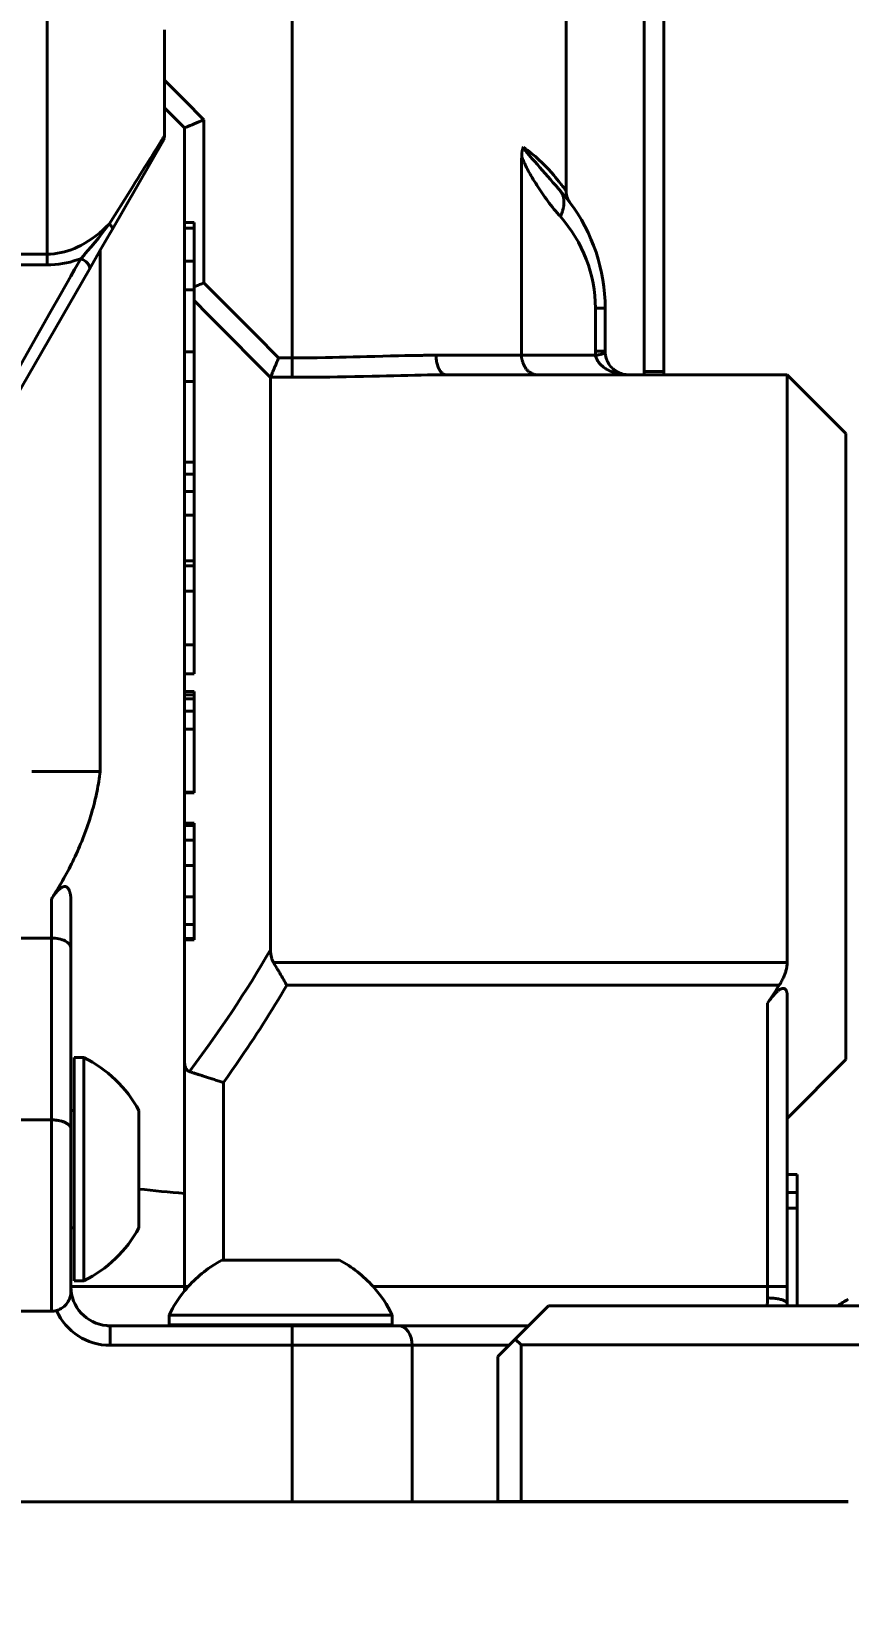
# Model space of a CAD drawing. Header units: millimetres. Extents: x 15 to 415, y 5 to 292.
# Drawn here: x 324.62 to 345.48, y 223.48 to 264.05 of the extents above; entities that cross this region are included whole.
import ezdxf

# ---------------------------------------------------------------- set-up
doc = ezdxf.new("R2010")
doc.units = ezdxf.units.MM
doc.layers.add('Annotations', color=7, linetype='Continuous')
doc.layers.add('Geometries', color=7, linetype='Continuous')
doc.styles.add('Shapr3', font='txt', dxfattribs={"height": 3.3495})
doc.dimstyles.new('ISO-25', dxfattribs={"dimtxt": 2.5, "dimasz": 2.5, "dimexe": 1.25, "dimexo": 0.625, "dimtad": 1, "dimtxsty": 'Standard', "dimcen": 2.5, "dimadec": 0, "dimazin": 0, "dimtfac": 1, "dimtmove": 0, "dimatfit": 3, "dimfxl": 1, "dimarcsym": 0})

# ---------------------------------------------------------------- blocks, each defined once
blk = doc.blocks.new('*D5')
at = {"layer": 'Annotations', "color": 0, "linetype": 'Continuous', "lineweight": 15}
for p, q in [((249.341, 225.822), (249.341, 167.301)), ((375.659, 189.557), (375.659, 167.301)), ((251.841, 168.551), (373.159, 168.551))]:
    blk.add_line(p, q, dxfattribs=at)
at = {"layer": 'Annotations', "color": 0}
for points in [[(251.841, 168.968), (251.841, 168.135), (249.341, 168.551)], [(373.159, 168.135), (373.159, 168.968), (375.659, 168.551)]]:
    blk.add_solid(points, dxfattribs=at)
at = {"layer": 'Defpoints', "color": 0}
for p in [(249.341, 226.447), (375.659, 190.182), (375.659, 168.551)]:
    blk.add_point(p, dxfattribs=at)
at = {"layer": 'Annotations', "color": 0, "lineweight": 15, "insert": (313.043, 171.245), "char_height": 3.3495, "attachment_point": 5, "style": 'Shapr3'}
blk.add_mtext('\\A1;126,32', dxfattribs=at)

msp = doc.modelspace()

# ---------------------------------------------------------------- linework, layer by layer
at = {"layer": 'Geometries', "linetype": 'Continuous', "lineweight": 40}
for p, q in [((325.014, 279.019), (325.014, 258.363)), ((340.273, 267.997), (340.273, 255.369)), ((340.773, 255.369), (340.773, 267.997)), ((331.276, 265.281), (331.276, 255.713)), ((338.276, 259.979), (338.276, 265.281)), ((328.014, 264.099), (328.014, 262.809)), ((328.524, 262.298), (328.014, 262.809)), ((328.014, 262.809), (328.014, 262.102)), ((328.014, 262.102), (328.524, 261.591)), ((328.014, 262.102), (328.014, 261.384)), ((329.024, 261.796), (328.524, 262.298)), ((329.024, 257.631), (329.024, 261.796)), ((326.684, 259.005), (327.98, 261.259)), ((328.524, 261.59), (328.524, 261.591)), ((328.524, 261.589), (328.524, 259.17)), ((337.142, 260.807), (337.142, 260.856)), ((337.186, 261.099), (337.24, 261.059)), ((337.133, 260.813), (337.133, 257.848)), ((337.142, 260.807), (337.133, 260.813)), ((338.121, 259.988), (338.071, 260.044)), ((327.135, 259.984), (326.599, 259.13)), ((338.121, 259.988), (338.126, 259.983)), ((338.126, 259.983), (338.121, 259.988)), ((338.126, 259.983), (338.128, 259.98)), ((338.257, 259.83), (338.362, 259.696)), ((338.276, 259.979), (338.276, 259.979)), ((338.359, 259.7), (338.365, 259.691)), ((338.364, 259.693), (338.362, 259.696)), ((338.128, 259.323), (338.128, 259.324)), ((326.606, 258.87), (326.374, 258.467)), ((326.606, 258.87), (326.684, 259.005)), ((328.773, 259.171), (328.524, 259.171)), ((328.524, 259.17), (328.774, 259.17)), ((328.524, 259.17), (328.524, 259.025)), ((328.524, 259.025), (328.774, 259.025)), ((328.524, 259.025), (328.524, 258.187)), ((328.774, 259.171), (328.773, 259.171)), ((328.774, 259.17), (328.774, 259.171)), ((328.774, 259.025), (328.774, 259.17)), ((328.774, 258.187), (328.774, 259.025)), ((326.096, 257.983), (326.374, 258.467)), ((326.374, 258.467), (326.374, 245.146)), ((325.014, 258.363), (312.731, 258.363)), ((312.731, 258.087), (325.014, 258.087)), ((325.014, 258.219), (325.014, 258.363)), ((325.014, 258.087), (325.014, 258.219)), ((325.879, 258.248), (325.719, 257.968)), ((325.88, 258.248), (325.962, 258.341)), ((328.524, 258.187), (328.774, 258.187)), ((328.524, 258.187), (328.524, 257.448)), ((328.774, 257.528), (328.774, 258.187)), ((322.924, 252.467), (326.096, 257.983)), ((337.133, 255.781), (337.133, 257.848)), ((328.524, 257.448), (328.58, 257.448)), ((328.524, 257.448), (328.524, 255.871)), ((328.774, 257.448), (328.58, 257.448)), ((328.774, 257.448), (328.774, 257.528)), ((328.774, 257.175), (328.774, 257.448)), ((328.774, 255.871), (328.774, 257.175)), ((339.023, 256.981), (339.023, 255.881)), ((339.023, 256.981), (339.208, 256.981)), ((339.208, 256.981), (339.273, 256.981)), ((339.273, 255.881), (339.273, 256.981)), ((328.524, 255.871), (328.524, 255.106)), ((328.524, 255.871), (328.774, 255.871)), ((328.774, 255.106), (328.774, 255.871)), ((330.931, 255.713), (330.871, 255.773)), ((331.276, 255.713), (330.931, 255.713)), ((331.276, 255.713), (331.276, 255.381)), ((337.133, 255.781), (334.952, 255.781)), ((339.026, 255.781), (337.133, 255.781)), ((337.142, 255.693), (337.142, 255.694)), ((337.142, 255.692), (337.142, 255.693)), ((337.142, 255.691), (337.142, 255.692)), ((337.142, 255.691), (337.142, 255.691)), ((339.023, 255.881), (339.208, 255.881)), ((339.208, 255.881), (339.273, 255.881)), ((330.724, 255.216), (330.724, 255.214)), ((330.724, 255.216), (331.276, 255.216)), ((330.724, 255.214), (330.724, 240.588)), ((331.276, 255.381), (331.276, 255.216)), ((335.214, 255.281), (335.212, 255.281)), ((335.216, 255.281), (336.377, 255.281)), ((337.541, 255.281), (336.377, 255.281)), ((339.873, 255.281), (337.541, 255.281)), ((339.45, 255.456), (339.449, 255.457)), ((339.798, 255.286), (339.792, 255.287)), ((339.842, 255.281), (339.843, 255.281)), ((339.843, 255.281), (339.873, 255.281)), ((340.274, 255.281), (339.873, 255.281)), ((340.273, 255.369), (340.773, 255.369)), ((340.775, 255.281), (340.274, 255.281)), ((341.924, 255.281), (340.775, 255.281)), ((343.924, 255.281), (341.924, 255.281)), ((343.924, 255.281), (345.424, 253.781)), ((343.924, 255.281), (343.924, 240.263)), ((328.524, 255.106), (328.774, 255.106)), ((328.524, 255.106), (328.524, 253.044)), ((328.774, 253.044), (328.774, 255.106)), ((345.424, 237.781), (345.424, 253.781)), ((328.524, 253.044), (328.774, 253.044)), ((328.524, 253.044), (328.524, 252.742)), ((328.524, 252.742), (328.774, 252.742)), ((328.524, 252.742), (328.524, 252.296)), ((328.774, 252.742), (328.774, 253.044)), ((328.774, 252.296), (328.774, 252.742)), ((328.524, 252.296), (328.774, 252.296)), ((328.524, 252.296), (328.524, 251.693)), ((328.774, 251.693), (328.774, 252.296)), ((328.524, 251.693), (328.524, 250.523)), ((328.524, 251.693), (328.774, 251.693)), ((328.774, 250.523), (328.774, 251.693)), ((328.774, 250.523), (328.524, 250.523)), ((328.524, 250.523), (328.524, 250.395)), ((328.524, 250.395), (328.524, 249.749)), ((328.524, 250.395), (328.774, 250.395)), ((328.774, 250.395), (328.774, 250.523)), ((328.774, 249.749), (328.774, 250.395)), ((328.524, 249.749), (328.774, 249.749)), ((328.524, 249.749), (328.524, 248.377)), ((328.774, 248.377), (328.774, 249.749)), ((328.524, 248.377), (328.774, 248.377)), ((328.524, 248.377), (328.524, 247.639)), ((328.774, 247.639), (328.774, 248.377)), ((328.524, 247.639), (328.774, 247.639)), ((328.524, 247.639), (328.524, 247.184)), ((328.524, 247.184), (328.774, 247.184)), ((328.524, 247.184), (328.524, 247.104)), ((328.524, 247.104), (328.774, 247.104)), ((328.524, 247.104), (328.524, 246.997)), ((328.774, 247.105), (328.774, 247.184)), ((328.774, 246.997), (328.774, 247.104)), ((328.524, 246.997), (328.524, 246.689)), ((328.524, 246.997), (328.774, 246.997)), ((328.524, 246.689), (328.774, 246.689)), ((328.524, 246.689), (328.524, 246.229)), ((328.774, 246.914), (328.774, 246.997)), ((328.774, 246.689), (328.774, 246.914)), ((328.774, 246.914), (328.774, 246.914)), ((328.774, 246.914), (328.774, 246.914)), ((328.774, 246.229), (328.774, 246.689)), ((328.524, 246.229), (328.774, 246.229)), ((328.524, 246.229), (328.524, 244.612)), ((328.774, 244.612), (328.774, 246.229)), ((324.624, 245.146), (325.124, 245.146)), ((325.124, 245.146), (326.163, 245.146)), ((326.374, 245.146), (326.163, 245.146)), ((328.524, 244.612), (328.774, 244.612)), ((328.524, 244.612), (328.524, 244.6)), ((328.774, 244.6), (328.774, 244.612)), ((328.524, 244.6), (328.774, 244.6)), ((328.524, 244.6), (328.524, 243.826)), ((328.524, 243.826), (328.524, 243.764)), ((328.774, 243.826), (328.524, 243.826)), ((328.774, 243.764), (328.774, 243.826)), ((328.524, 243.764), (328.774, 243.764)), ((328.524, 243.764), (328.524, 243.385)), ((328.774, 243.385), (328.774, 243.764)), ((328.524, 243.385), (328.774, 243.385)), ((328.524, 243.385), (328.524, 242.745)), ((328.774, 242.745), (328.774, 243.385)), ((328.524, 242.745), (328.774, 242.745)), ((328.524, 242.745), (328.524, 241.939)), ((328.774, 241.939), (328.774, 242.745)), ((325.124, 241.885), (325.124, 240.888)), ((325.624, 240.631), (325.624, 241.829)), ((328.524, 241.939), (328.774, 241.939)), ((328.524, 241.939), (328.524, 241.233)), ((328.774, 241.233), (328.774, 241.939)), ((328.524, 241.233), (328.774, 241.233)), ((328.524, 241.233), (328.524, 240.879)), ((328.774, 240.879), (328.774, 241.233)), ((321.924, 240.888), (325.124, 240.888)), ((325.124, 240.888), (325.124, 236.242)), ((325.624, 240.631), (325.624, 236.482)), ((328.524, 240.879), (328.774, 240.879)), ((328.524, 240.879), (328.524, 240.844)), ((328.524, 240.844), (328.774, 240.844)), ((328.524, 240.844), (328.524, 237.791)), ((328.774, 240.844), (328.774, 240.879)), ((343.924, 240.263), (330.801, 240.263)), ((331.138, 239.682), (343.72, 239.682)), ((343.924, 236.281), (343.924, 239.41)), ((343.424, 239.22), (343.424, 231.981)), ((325.956, 237.832), (325.709, 237.832)), ((325.709, 237.832), (325.709, 236.482)), ((325.956, 237.832), (325.956, 232.132)), ((328.524, 237.791), (328.524, 234.364)), ((343.924, 236.281), (345.424, 237.781)), ((329.524, 232.657), (329.524, 237.196)), ((325.124, 236.242), (321.924, 236.242)), ((325.124, 236.242), (325.124, 231.352)), ((325.709, 236.482), (325.624, 236.482)), ((325.624, 236.482), (325.624, 236.013)), ((325.709, 236.482), (325.709, 233.482)), ((327.359, 236.482), (327.359, 234.474)), ((343.924, 234.846), (343.924, 236.281)), ((325.624, 233.482), (325.624, 236.013)), ((327.359, 234.474), (327.359, 233.482)), ((343.924, 234.389), (343.924, 234.846)), ((343.924, 234.846), (344.176, 234.846)), ((344.176, 234.389), (344.176, 234.846)), ((328.524, 234.364), (328.524, 231.981)), ((343.924, 233.989), (343.924, 234.389)), ((343.924, 234.389), (344.176, 234.389)), ((344.176, 233.989), (344.176, 234.389)), ((343.924, 232.819), (343.924, 233.989)), ((343.924, 233.989), (344.176, 233.989)), ((344.176, 231.491), (344.176, 233.989)), ((325.624, 233.482), (325.709, 233.482)), ((325.624, 231.981), (325.624, 233.482)), ((325.709, 233.482), (325.709, 232.132)), ((329.484, 232.657), (329.524, 232.657)), ((329.524, 232.657), (332.484, 232.657)), ((343.924, 231.981), (343.924, 232.819)), ((343.924, 232.819), (343.924, 232.819)), ((325.709, 232.132), (325.956, 232.132)), ((328.524, 231.981), (325.624, 231.981)), ((325.624, 231.852), (325.624, 231.981)), ((328.623, 231.981), (328.524, 231.981)), ((343.424, 231.981), (333.344, 231.981)), ((343.924, 231.981), (343.424, 231.981)), ((343.424, 231.981), (343.424, 231.691)), ((343.924, 231.546), (343.924, 231.981)), ((323.924, 231.352), (325.124, 231.352)), ((325.124, 231.352), (325.139, 231.352)), ((328.134, 231.255), (333.834, 231.255)), ((328.134, 231.255), (328.134, 231.007)), ((333.834, 231.007), (333.834, 231.255)), ((337.828, 231.491), (337.318, 230.981)), ((337.828, 231.491), (343.407, 231.491)), ((343.407, 231.491), (343.923, 231.491)), ((343.923, 231.491), (343.924, 231.491)), ((343.924, 231.491), (343.924, 231.546)), ((343.924, 231.491), (344.176, 231.491)), ((344.176, 231.491), (345.209, 231.491)), ((345.209, 231.491), (346.984, 231.491)), ((329.484, 230.981), (326.624, 230.981)), ((326.624, 230.481), (326.624, 230.981)), ((328.134, 231.007), (329.297, 231.007)), ((329.297, 231.007), (329.484, 231.007)), ((329.484, 231.007), (329.484, 230.982)), ((329.484, 231.007), (332.484, 231.007)), ((329.484, 230.982), (329.484, 230.981)), ((331.276, 230.981), (329.484, 230.981)), ((331.276, 230.481), (331.276, 230.981)), ((332.484, 230.981), (331.276, 230.981)), ((332.484, 230.981), (332.484, 231.007)), ((332.484, 231.007), (333.834, 231.007)), ((334.001, 230.981), (332.484, 230.981)), ((337.318, 230.981), (334.001, 230.981)), ((337.318, 230.981), (336.978, 230.641)), ((326.624, 230.481), (326.996, 230.481)), ((326.996, 230.481), (331.276, 230.481)), ((331.276, 230.481), (334.341, 230.481)), ((331.276, 226.481), (331.276, 230.481)), ((334.341, 230.481), (334.341, 226.481)), ((334.341, 230.481), (334.658, 230.481)), ((334.658, 230.481), (336.818, 230.481)), ((336.818, 230.481), (336.528, 230.191)), ((336.978, 230.641), (336.818, 230.481)), ((337.128, 230.491), (336.978, 230.641)), ((337.128, 230.491), (337.128, 226.491)), ((351.336, 230.491), (337.128, 230.491)), ((336.528, 226.491), (336.528, 230.191)), ((329.484, 226.481), (316.437, 226.481)), ((329.484, 226.481), (323.924, 226.481)), ((332.484, 226.481), (329.484, 226.481)), ((331.276, 226.481), (329.484, 226.481)), ((329.484, 226.481), (329.484, 226.481)), ((332.484, 226.481), (331.276, 226.481)), ((345.484, 226.481), (332.484, 226.481)), ((332.484, 226.481), (332.484, 226.481)), ((334.341, 226.481), (332.484, 226.481)), ((343.605, 226.481), (334.341, 226.481)), ((337.128, 226.491), (336.528, 226.491)), ((337.128, 226.491), (343.605, 226.491)), ((343.605, 226.491), (343.605, 226.481)), ((343.605, 226.491), (343.924, 226.491)), ((343.605, 226.481), (343.924, 226.481)), ((343.924, 226.481), (343.924, 226.491)), ((343.924, 226.491), (345.484, 226.491))]:
    msp.add_line(p, q, dxfattribs=at)
at = {"layer": 'Geometries', "linetype": 'Continuous', "lineweight": 40, "flags": 128}
for points in [[(328.67, 261.65), (328.656, 261.645), (328.643, 261.639), (328.63, 261.634), (328.618, 261.629), (328.607, 261.625), (328.595, 261.62), (328.585, 261.616), (328.575, 261.612), (328.567, 261.608), (328.559, 261.605), (328.552, 261.602), (328.545, 261.599), (328.54, 261.597), (328.535, 261.595), (328.531, 261.593), (328.528, 261.591), (328.526, 261.591), (328.524, 261.59)], [(329.024, 261.796), (328.959, 261.77), (328.895, 261.743), (328.834, 261.718), (328.775, 261.694), (328.72, 261.671), (328.67, 261.65)], [(328.014, 261.384), (328.013, 261.382), (328.009, 261.377), (328.003, 261.367), (327.995, 261.354), (327.984, 261.337), (327.971, 261.317), (327.956, 261.292), (327.939, 261.264), (327.919, 261.233), (327.897, 261.197), (327.872, 261.158), (327.845, 261.116), (327.817, 261.07), (327.785, 261.02), (327.752, 260.967), (327.717, 260.911), (327.679, 260.851), (327.639, 260.788), (327.598, 260.721), (327.554, 260.651), (327.508, 260.578), (327.452, 260.489), (327.394, 260.396), (327.333, 260.299), (327.269, 260.198), (327.203, 260.093), (327.135, 259.984)], [(327.98, 261.259), (327.986, 261.27), (327.992, 261.281), (327.996, 261.292), (328.001, 261.306), (328.005, 261.32)], [(328.005, 261.32), (328.008, 261.331), (328.01, 261.343), (328.012, 261.355), (328.013, 261.37), (328.014, 261.384)], [(328.524, 261.59), (328.524, 261.59), (328.524, 261.589)], [(337.186, 261.099), (337.182, 261.092), (337.178, 261.085), (337.174, 261.077), (337.171, 261.068), (337.168, 261.059), (337.165, 261.05), (337.162, 261.041), (337.159, 261.031), (337.157, 261.021), (337.155, 261.009), (337.153, 260.998), (337.151, 260.986), (337.149, 260.974), (337.147, 260.961), (337.146, 260.947), (337.145, 260.932), (337.144, 260.918), (337.143, 260.903), (337.142, 260.887), (337.142, 260.872), (337.142, 260.856)], [(337.142, 260.856), (337.152, 260.829), (337.163, 260.802), (337.175, 260.775), (337.186, 260.748), (337.198, 260.722), (337.209, 260.696), (337.228, 260.656), (337.247, 260.616), (337.267, 260.577), (337.289, 260.536), (337.31, 260.495), (337.333, 260.454), (337.355, 260.414), (337.378, 260.374), (337.408, 260.323), (337.438, 260.273), (337.468, 260.223), (337.499, 260.174), (337.53, 260.125), (337.561, 260.076), (337.592, 260.028), (337.628, 259.975), (337.663, 259.922), (337.699, 259.87), (337.736, 259.819), (337.772, 259.768), (337.809, 259.717), (337.846, 259.667), (337.884, 259.618), (337.924, 259.567), (337.964, 259.517), (338.004, 259.468), (338.045, 259.419), (338.086, 259.371), (338.128, 259.323)], [(338.071, 260.044), (338.062, 260.054), (338.001, 260.123), (337.939, 260.195), (337.874, 260.27), (337.807, 260.347), (337.739, 260.426), (337.668, 260.507), (337.605, 260.58), (337.541, 260.653), (337.475, 260.727), (337.41, 260.802), (337.366, 260.852), (337.323, 260.903), (337.281, 260.954), (337.265, 260.973), (337.25, 260.992), (337.236, 261.011), (337.223, 261.03), (337.211, 261.048), (337.201, 261.066), (337.193, 261.083), (337.186, 261.099)], [(338.152, 260.147), (338.128, 260.177), (338.091, 260.223), (338.051, 260.272), (338.008, 260.324), (337.96, 260.38), (337.895, 260.455), (337.825, 260.532), (337.749, 260.611), (337.667, 260.693), (337.58, 260.775), (337.49, 260.856), (337.394, 260.937), (337.293, 261.019), (337.24, 261.059)], [(338.276, 259.979), (338.274, 259.983), (338.268, 259.992), (338.259, 260.006), (338.246, 260.024), (338.23, 260.046), (338.21, 260.072), (338.187, 260.102), (338.16, 260.136), (338.152, 260.147)], [(338.257, 259.83), (338.255, 259.832), (338.126, 259.983)], [(338.128, 259.324), (338.138, 259.345), (338.148, 259.367), (338.157, 259.389), (338.166, 259.411), (338.174, 259.433), (338.181, 259.454), (338.187, 259.475), (338.193, 259.496), (338.199, 259.517), (338.204, 259.538), (338.208, 259.559), (338.212, 259.58), (338.215, 259.601), (338.217, 259.621), (338.219, 259.641), (338.22, 259.661), (338.221, 259.68), (338.221, 259.699), (338.22, 259.718), (338.219, 259.737), (338.218, 259.756), (338.215, 259.774), (338.212, 259.792), (338.209, 259.81), (338.205, 259.827), (338.2, 259.843), (338.195, 259.86), (338.189, 259.876), (338.182, 259.892), (338.175, 259.907), (338.168, 259.922), (338.159, 259.936), (338.151, 259.95), (338.141, 259.963), (338.131, 259.976), (338.128, 259.98)], [(338.365, 259.694), (338.365, 259.694), (338.365, 259.694), (338.365, 259.695), (338.364, 259.695), (338.364, 259.695), (338.364, 259.695), (338.364, 259.696), (338.364, 259.696), (338.363, 259.696), (338.363, 259.697), (338.363, 259.697), (338.362, 259.698), (338.362, 259.698), (338.362, 259.699), (338.362, 259.699), (338.361, 259.699), (338.361, 259.7), (338.361, 259.7), (338.36, 259.701), (338.36, 259.702), (338.359, 259.703), (338.358, 259.704), (338.357, 259.705), (338.356, 259.707), (338.355, 259.708), (338.354, 259.71), (338.353, 259.712), (338.351, 259.715), (338.349, 259.718), (338.348, 259.72), (338.347, 259.721), (338.346, 259.723), (338.346, 259.724), (338.345, 259.725), (338.344, 259.727), (338.343, 259.729), (338.341, 259.731), (338.34, 259.734), (338.337, 259.739), (338.335, 259.743), (338.332, 259.748), (338.33, 259.753), (338.327, 259.758), (338.325, 259.762), (338.323, 259.767), (338.319, 259.775), (338.316, 259.782), (338.313, 259.79), (338.31, 259.797), (338.307, 259.806), (338.303, 259.815), (338.3, 259.824), (338.297, 259.835), (338.294, 259.846), (338.291, 259.858), (338.288, 259.87), (338.285, 259.884), (338.283, 259.898), (338.28, 259.913), (338.279, 259.928), (338.277, 259.944), (338.276, 259.961), (338.276, 259.978)], [(326.599, 259.13), (326.519, 259.052), (326.437, 258.976), (326.351, 258.903), (326.262, 258.832), (326.17, 258.765), (326.076, 258.702), (325.979, 258.643), (325.879, 258.588), (325.798, 258.548), (325.715, 258.511), (325.631, 258.478), (325.546, 258.449), (325.46, 258.423), (325.373, 258.402), (325.284, 258.385), (325.195, 258.373), (325.105, 258.365), (325.014, 258.363)], [(325.962, 258.341), (325.964, 258.343), (326.052, 258.445), (326.142, 258.551), (326.234, 258.661), (326.326, 258.775), (326.418, 258.891), (326.477, 258.967)], [(326.477, 258.967), (326.509, 259.009), (326.599, 259.129)], [(326.599, 259.13), (326.611, 259.12), (326.622, 259.11), (326.632, 259.101), (326.642, 259.092), (326.65, 259.083), (326.658, 259.074), (326.665, 259.065), (326.671, 259.057), (326.676, 259.049), (326.68, 259.041), (326.684, 259.034), (326.686, 259.027), (326.687, 259.021), (326.687, 259.015), (326.686, 259.01), (326.684, 259.005)], [(325.014, 258.087), (325.115, 258.09), (325.214, 258.096), (325.313, 258.107), (325.411, 258.122), (325.508, 258.141), (325.602, 258.163), (325.695, 258.189), (325.787, 258.218), (325.879, 258.248)], [(326.096, 257.983), (326.1, 257.992), (326.103, 258.001), (326.104, 258.011), (326.104, 258.028), (326.101, 258.045), (326.094, 258.063), (326.085, 258.082), (326.078, 258.094), (326.069, 258.107), (326.06, 258.12), (326.049, 258.132), (326.037, 258.145), (326.024, 258.157), (326.003, 258.175), (325.98, 258.192), (325.956, 258.208), (325.931, 258.223), (325.914, 258.231), (325.897, 258.24), (325.879, 258.247)], [(325.719, 257.968), (325.625, 257.801), (325.368, 257.348), (325.106, 256.888), (324.841, 256.422), (324.573, 255.949), (324.301, 255.471), (324.042, 255.016), (323.78, 254.555), (323.516, 254.091), (323.249, 253.622), (322.98, 253.149), (322.692, 252.643), (322.402, 252.133), (322.11, 251.62), (321.817, 251.103), (321.521, 250.584), (321.224, 250.061), (320.943, 249.566), (320.66, 249.07), (320.377, 248.571), (320.093, 248.072), (319.808, 247.571)], [(329.024, 257.631), (328.996, 257.62), (328.968, 257.608), (328.941, 257.597), (328.913, 257.586), (328.886, 257.574), (328.86, 257.563), (328.834, 257.553), (328.808, 257.542), (328.783, 257.532), (328.774, 257.528)], [(330.871, 255.773), (330.397, 256.25), (329.863, 256.787), (329.024, 257.631)], [(328.774, 257.175), (329.141, 256.806), (329.756, 256.187), (330.24, 255.701), (330.724, 255.214)], [(330.931, 255.713), (330.92, 255.687), (330.909, 255.662), (330.899, 255.636), (330.888, 255.611), (330.878, 255.586), (330.867, 255.561), (330.857, 255.536), (330.847, 255.512), (330.837, 255.489), (330.828, 255.466), (330.819, 255.443), (330.81, 255.422), (330.801, 255.401), (330.792, 255.381)], [(333.916, 255.765), (333.792, 255.762), (333.592, 255.756), (333.391, 255.751), (333.187, 255.746), (333.012, 255.741), (332.837, 255.737), (332.66, 255.732), (332.483, 255.728), (332.305, 255.724), (332.126, 255.721), (331.914, 255.718), (331.702, 255.715), (331.489, 255.714), (331.276, 255.713)], [(334.603, 255.778), (334.48, 255.776), (334.319, 255.773), (334.155, 255.77), (333.99, 255.766), (333.916, 255.765)], [(334.952, 255.781), (334.797, 255.78), (334.64, 255.779), (334.603, 255.778)], [(334.952, 255.781), (334.953, 255.748), (334.954, 255.716), (334.957, 255.684), (334.961, 255.652), (334.966, 255.621), (334.972, 255.59), (334.979, 255.56), (334.987, 255.532), (334.996, 255.504), (335.006, 255.477), (335.017, 255.452), (335.029, 255.428), (335.041, 255.406), (335.054, 255.385), (335.068, 255.366), (335.083, 255.349), (335.098, 255.333), (335.114, 255.32), (335.13, 255.308), (335.146, 255.298), (335.163, 255.291), (335.18, 255.286), (335.197, 255.282), (335.214, 255.281)], [(337.142, 255.694), (337.14, 255.703), (337.137, 255.722), (337.135, 255.742), (337.133, 255.761), (337.133, 255.781)], [(337.161, 255.63), (337.154, 255.648), (337.149, 255.666), (337.144, 255.684), (337.142, 255.691)], [(337.259, 255.427), (337.248, 255.442), (337.237, 255.457), (337.227, 255.472), (337.218, 255.488), (337.209, 255.504), (337.2, 255.521), (337.192, 255.538), (337.185, 255.556), (337.178, 255.574), (337.171, 255.592), (337.166, 255.611), (337.161, 255.63)], [(339.023, 255.881), (339.023, 255.853), (339.024, 255.825), (339.025, 255.803), (339.026, 255.781)], [(339.026, 255.781), (339.044, 255.784), (339.062, 255.786), (339.079, 255.789), (339.096, 255.792), (339.111, 255.794), (339.127, 255.797), (339.141, 255.8), (339.155, 255.802), (339.168, 255.805), (339.181, 255.808), (339.193, 255.81), (339.205, 255.813), (339.215, 255.816), (339.225, 255.818), (339.233, 255.821), (339.241, 255.823), (339.249, 255.826), (339.255, 255.828), (339.26, 255.831), (339.265, 255.833), (339.268, 255.835), (339.271, 255.837), (339.273, 255.839), (339.274, 255.841), (339.274, 255.843)], [(339.026, 255.781), (339.03, 255.761), (339.035, 255.741), (339.042, 255.721), (339.049, 255.702), (339.058, 255.682), (339.068, 255.663), (339.078, 255.644), (339.09, 255.625), (339.103, 255.606), (339.116, 255.588), (339.13, 255.571), (339.144, 255.554), (339.16, 255.538), (339.176, 255.522), (339.193, 255.507), (339.21, 255.492), (339.232, 255.475), (339.254, 255.458), (339.278, 255.443), (339.302, 255.427)], [(339.274, 255.843), (339.274, 255.854), (339.273, 255.864), (339.273, 255.873), (339.273, 255.881)], [(339.293, 255.729), (339.291, 255.736), (339.287, 255.754), (339.283, 255.772), (339.28, 255.79), (339.278, 255.807), (339.276, 255.825), (339.274, 255.843)], [(339.294, 255.726), (339.294, 255.726), (339.293, 255.727), (339.293, 255.728), (339.293, 255.729)], [(339.319, 255.652), (339.318, 255.654), (339.315, 255.662), (339.312, 255.669), (339.309, 255.676), (339.307, 255.683), (339.305, 255.688), (339.303, 255.692), (339.302, 255.696), (339.301, 255.7), (339.3, 255.703), (339.299, 255.706), (339.298, 255.709), (339.297, 255.711), (339.297, 255.714), (339.296, 255.717), (339.296, 255.718), (339.295, 255.719), (339.295, 255.721), (339.295, 255.722), (339.294, 255.723), (339.294, 255.724), (339.294, 255.726)], [(339.347, 255.593), (339.343, 255.601), (339.339, 255.608), (339.336, 255.614), (339.333, 255.62), (339.33, 255.626), (339.327, 255.632), (339.324, 255.639), (339.321, 255.646), (339.319, 255.652)], [(330.792, 255.381), (330.786, 255.366), (330.78, 255.352), (330.775, 255.338), (330.77, 255.325), (330.764, 255.312), (330.759, 255.3), (330.755, 255.289), (330.75, 255.278), (330.746, 255.268), (330.743, 255.259), (330.739, 255.251), (330.736, 255.244), (330.733, 255.238), (330.731, 255.233), (330.729, 255.228), (330.728, 255.224), (330.726, 255.221), (330.725, 255.218), (330.724, 255.216)], [(331.276, 255.216), (331.47, 255.217), (331.663, 255.218), (331.856, 255.219), (332.048, 255.221), (332.24, 255.223), (332.432, 255.226), (332.656, 255.23), (332.88, 255.234), (333.101, 255.239), (333.321, 255.244), (333.507, 255.249), (333.691, 255.253), (333.873, 255.258), (334.053, 255.262), (334.232, 255.266), (334.409, 255.27), (334.574, 255.273), (334.737, 255.276), (334.897, 255.279), (335.056, 255.28), (335.212, 255.281)], [(335.214, 255.281), (335.214, 255.281), (335.214, 255.281), (335.215, 255.281), (335.216, 255.281)], [(337.541, 255.281), (337.523, 255.281), (337.505, 255.283), (337.488, 255.285), (337.471, 255.289), (337.454, 255.293), (337.437, 255.298), (337.42, 255.304), (337.404, 255.311), (337.388, 255.319), (337.372, 255.328), (337.356, 255.338), (337.341, 255.348), (337.326, 255.36), (337.311, 255.372), (337.298, 255.385), (337.284, 255.398), (337.271, 255.412), (337.259, 255.427)], [(339.302, 255.427), (339.342, 255.405), (339.385, 255.384), (339.429, 255.365), (339.474, 255.347), (339.521, 255.332), (339.569, 255.318), (339.619, 255.307), (339.669, 255.298), (339.719, 255.29), (339.77, 255.285), (339.822, 255.282), (339.842, 255.281)], [(339.659, 255.321), (339.659, 255.321), (339.659, 255.321), (339.659, 255.321), (339.658, 255.322), (339.657, 255.322), (339.656, 255.322), (339.655, 255.323), (339.652, 255.324), (339.65, 255.325), (339.646, 255.327), (339.642, 255.328), (339.637, 255.33), (339.632, 255.333), (339.626, 255.335), (339.62, 255.338), (339.613, 255.341), (339.606, 255.345), (339.598, 255.349), (339.589, 255.354), (339.579, 255.359), (339.57, 255.364), (339.561, 255.369), (339.553, 255.375), (339.545, 255.38), (339.533, 255.388), (339.522, 255.396), (339.511, 255.403), (339.501, 255.411), (339.492, 255.418), (339.484, 255.425), (339.478, 255.43), (339.473, 255.434), (339.468, 255.438), (339.464, 255.443), (339.46, 255.446), (339.457, 255.449), (339.454, 255.452), (339.452, 255.454), (339.45, 255.456)], [(339.792, 255.286), (339.758, 255.292), (339.72, 255.301), (339.682, 255.312), (339.659, 255.321)], [(339.798, 255.286), (339.796, 255.286), (339.792, 255.286)], [(339.843, 255.282), (339.838, 255.282), (339.832, 255.282), (339.826, 255.283), (339.82, 255.283), (339.813, 255.284), (339.808, 255.284), (339.803, 255.285), (339.798, 255.286), (339.798, 255.286)], [(339.873, 255.281), (339.835, 255.282), (339.798, 255.286)], [(325.124, 241.885), (325.161, 241.943), (325.197, 242), (325.234, 242.058), (325.269, 242.117), (325.305, 242.176), (325.34, 242.235), (325.375, 242.294), (325.41, 242.354), (325.444, 242.414), (325.477, 242.475), (325.51, 242.536), (325.543, 242.597), (325.576, 242.658), (325.607, 242.72), (325.639, 242.783), (325.67, 242.845), (325.7, 242.908), (325.731, 242.972), (325.76, 243.035), (325.789, 243.099), (325.818, 243.164), (325.846, 243.228), (325.873, 243.294), (325.9, 243.359), (325.928, 243.428), (325.955, 243.498), (325.982, 243.567), (326.007, 243.638), (326.033, 243.708), (326.057, 243.779), (326.081, 243.851), (326.104, 243.923), (326.127, 243.996), (326.149, 244.07), (326.171, 244.145), (326.191, 244.219), (326.207, 244.279), (326.223, 244.339), (326.238, 244.4), (326.252, 244.46), (326.266, 244.521), (326.279, 244.582), (326.292, 244.643), (326.304, 244.704), (326.315, 244.766), (326.327, 244.827), (326.337, 244.891), (326.347, 244.954), (326.357, 245.018), (326.366, 245.082), (326.374, 245.146)], [(325.624, 241.829), (325.623, 241.857), (325.623, 241.884), (325.621, 241.91), (325.62, 241.93), (325.618, 241.95), (325.615, 241.97), (325.613, 241.99), (325.61, 242.006), (325.607, 242.022), (325.603, 242.037), (325.599, 242.053), (325.595, 242.068), (325.591, 242.08), (325.587, 242.092), (325.583, 242.103), (325.578, 242.114), (325.573, 242.125), (325.567, 242.135), (325.562, 242.145), (325.555, 242.154), (325.548, 242.163), (325.543, 242.169), (325.537, 242.175), (325.531, 242.18), (325.525, 242.185), (325.517, 242.19), (325.509, 242.194), (325.501, 242.198), (325.492, 242.201), (325.483, 242.203), (325.474, 242.204), (325.466, 242.204), (325.458, 242.203), (325.451, 242.203), (325.443, 242.201), (325.435, 242.199), (325.427, 242.197), (325.417, 242.194), (325.407, 242.189), (325.397, 242.184), (325.387, 242.179), (325.373, 242.171), (325.36, 242.162), (325.347, 242.152), (325.332, 242.14), (325.317, 242.127), (325.302, 242.113), (325.288, 242.099), (325.274, 242.084), (325.256, 242.064), (325.239, 242.044), (325.222, 242.023), (325.206, 242.002), (325.191, 241.983), (325.177, 241.964), (325.164, 241.945), (325.144, 241.915), (325.124, 241.885)], [(330.724, 240.588), (330.607, 240.387), (330.488, 240.187), (330.367, 239.988), (330.244, 239.79), (330.119, 239.593), (329.995, 239.4), (329.869, 239.207), (329.741, 239.015), (329.612, 238.824), (329.457, 238.597), (329.299, 238.371), (329.14, 238.146), (328.979, 237.921), (328.817, 237.698), (328.653, 237.475)], [(330.724, 240.588), (330.724, 240.564), (330.725, 240.54), (330.727, 240.516), (330.729, 240.492), (330.732, 240.468), (330.736, 240.445), (330.741, 240.421), (330.745, 240.403), (330.75, 240.385), (330.755, 240.367), (330.761, 240.349), (330.768, 240.331), (330.775, 240.314), (330.783, 240.296), (330.792, 240.28), (330.801, 240.263)], [(330.801, 240.263), (330.815, 240.239), (330.829, 240.214), (330.844, 240.189), (330.859, 240.164), (330.874, 240.138), (330.889, 240.113), (330.903, 240.088), (330.917, 240.063), (330.932, 240.038), (330.947, 240.013), (330.962, 239.987)], [(343.72, 239.682), (343.735, 239.706), (343.75, 239.73), (343.764, 239.755), (343.777, 239.779), (343.791, 239.804), (343.803, 239.829), (343.816, 239.854), (343.828, 239.88), (343.837, 239.901), (343.846, 239.922), (343.855, 239.944), (343.863, 239.965), (343.871, 239.987), (343.878, 240.008), (343.885, 240.03), (343.891, 240.051), (343.897, 240.072), (343.903, 240.093), (343.907, 240.115), (343.912, 240.136), (343.915, 240.158), (343.918, 240.179), (343.92, 240.2), (343.922, 240.216), (343.923, 240.232), (343.923, 240.247), (343.924, 240.263)], [(330.962, 239.987), (330.978, 239.959), (330.994, 239.931), (331.01, 239.903), (331.027, 239.875), (331.043, 239.846), (331.06, 239.818), (331.074, 239.792), (331.089, 239.767), (331.104, 239.742), (331.109, 239.732), (331.115, 239.722), (331.121, 239.712), (331.127, 239.702), (331.133, 239.692), (331.138, 239.682)], [(329.524, 237.196), (329.631, 237.348), (329.738, 237.501), (329.844, 237.653), (329.949, 237.807), (330.054, 237.961), (330.135, 238.082), (330.216, 238.204), (330.297, 238.325), (330.377, 238.448), (330.456, 238.57), (330.535, 238.693), (330.614, 238.817), (330.691, 238.94), (330.768, 239.064), (330.845, 239.189), (330.919, 239.312), (330.993, 239.435), (331.066, 239.558), (331.138, 239.682)], [(343.72, 239.682), (343.672, 239.606), (343.624, 239.53), (343.575, 239.453), (343.525, 239.376), (343.475, 239.298), (343.424, 239.22)], [(343.424, 239.22), (343.441, 239.246), (343.458, 239.272), (343.476, 239.297), (343.494, 239.322), (343.512, 239.347), (343.526, 239.366), (343.541, 239.385), (343.556, 239.403), (343.571, 239.422), (343.587, 239.44), (343.6, 239.454), (343.613, 239.468), (343.626, 239.482), (343.639, 239.496), (343.653, 239.509), (343.667, 239.521), (343.68, 239.533), (343.692, 239.543), (343.704, 239.552), (343.717, 239.561), (343.729, 239.569), (343.738, 239.575), (343.748, 239.58), (343.758, 239.585), (343.768, 239.59), (343.777, 239.594)], [(343.777, 239.594), (343.787, 239.597), (343.796, 239.599), (343.806, 239.601), (343.815, 239.602), (343.824, 239.602), (343.832, 239.601), (343.84, 239.6), (343.848, 239.598), (343.855, 239.595), (343.862, 239.591), (343.868, 239.587), (343.874, 239.582), (343.88, 239.577), (343.885, 239.571), (343.89, 239.564), (343.894, 239.557), (343.899, 239.548), (343.904, 239.537), (343.908, 239.526), (343.912, 239.515), (343.915, 239.503), (343.917, 239.491), (343.92, 239.476), (343.921, 239.46), (343.923, 239.444), (343.923, 239.427), (343.924, 239.41)], [(328.524, 237.791), (328.524, 237.771), (328.524, 237.751), (328.525, 237.731), (328.527, 237.711), (328.529, 237.692), (328.531, 237.673), (328.534, 237.655), (328.538, 237.637), (328.542, 237.62), (328.546, 237.603), (328.55, 237.591), (328.555, 237.579), (328.559, 237.568), (328.564, 237.557), (328.57, 237.547), (328.576, 237.537), (328.582, 237.527), (328.589, 237.518), (328.597, 237.51), (328.605, 237.503), (328.612, 237.497), (328.619, 237.491), (328.627, 237.486), (328.635, 237.482), (328.644, 237.478), (328.653, 237.475)], [(328.653, 237.475), (328.669, 237.47), (328.685, 237.465), (328.702, 237.459), (328.72, 237.453), (328.738, 237.448), (328.757, 237.441), (328.776, 237.435), (328.796, 237.429), (328.817, 237.422)], [(328.817, 237.422), (328.836, 237.416), (328.857, 237.409), (328.878, 237.403), (328.899, 237.396), (328.921, 237.389), (328.943, 237.382), (328.966, 237.374), (328.989, 237.367), (329.014, 237.359), (329.039, 237.351), (329.065, 237.343), (329.09, 237.334), (329.116, 237.326), (329.143, 237.318), (329.172, 237.308), (329.202, 237.299), (329.231, 237.289), (329.262, 237.28), (329.292, 237.27), (329.322, 237.26), (329.353, 237.25), (329.381, 237.241), (329.41, 237.232), (329.438, 237.223), (329.467, 237.214), (329.495, 237.205), (329.524, 237.196)], [(325.477, 236.175), (325.462, 236.181), (325.447, 236.188), (325.431, 236.194), (325.414, 236.2), (325.396, 236.205), (325.378, 236.21), (325.359, 236.215), (325.34, 236.22), (325.322, 236.223), (325.302, 236.227), (325.283, 236.23), (325.263, 236.233), (325.242, 236.236), (325.221, 236.238), (325.2, 236.24), (325.179, 236.241), (325.165, 236.241), (325.151, 236.242), (325.138, 236.242), (325.124, 236.242)], [(325.624, 236.013), (325.623, 236.023), (325.622, 236.033), (325.619, 236.043), (325.616, 236.053), (325.612, 236.063), (325.606, 236.072), (325.6, 236.082), (325.593, 236.091), (325.586, 236.1), (325.577, 236.11), (325.567, 236.119), (325.556, 236.127), (325.545, 236.136), (325.533, 236.145), (325.52, 236.152), (325.506, 236.16), (325.492, 236.168), (325.477, 236.175)], [(325.477, 231.499), (325.499, 231.523), (325.52, 231.548), (325.539, 231.575), (325.556, 231.602), (325.572, 231.631), (325.585, 231.661), (325.597, 231.692), (325.607, 231.723), (325.614, 231.755), (325.619, 231.787), (325.623, 231.82), (325.624, 231.852)], [(328.524, 231.981), (328.526, 231.915), (328.53, 231.872)], [(343.424, 231.691), (343.424, 231.669), (343.423, 231.647), (343.423, 231.624), (343.422, 231.603), (343.42, 231.581), (343.418, 231.56), (343.416, 231.54), (343.413, 231.52), (343.409, 231.501), (343.407, 231.491)], [(343.924, 231.546), (343.923, 231.556), (343.919, 231.565), (343.914, 231.574), (343.907, 231.584), (343.897, 231.593), (343.886, 231.602), (343.872, 231.61), (343.857, 231.619), (343.839, 231.627), (343.82, 231.634), (343.8, 231.642), (343.777, 231.649), (343.753, 231.655), (343.728, 231.661), (343.701, 231.667), (343.674, 231.672), (343.645, 231.676), (343.615, 231.68), (343.584, 231.683), (343.553, 231.686), (343.521, 231.688), (343.489, 231.69), (343.456, 231.691), (343.424, 231.691)], [(325.139, 231.352), (325.156, 231.353), (325.189, 231.356), (325.221, 231.362), (325.253, 231.369), (325.254, 231.37)], [(325.254, 231.37), (325.284, 231.379), (325.315, 231.39), (325.344, 231.404), (325.373, 231.419), (325.401, 231.437), (325.427, 231.456), (325.453, 231.476), (325.477, 231.499)], [(343.923, 231.491), (343.923, 231.509), (343.924, 231.546)], [(329.297, 231.007), (329.317, 231.003), (329.352, 230.996), (329.386, 230.991), (329.421, 230.986), (329.455, 230.983), (329.484, 230.982)]]:
    msp.add_lwpolyline(points, dxfattribs=at)
at = {"layer": 'Geometries', "linetype": 'Continuous', "lineweight": 40}
for centre, radius, start, end in [((334.773, 256.981), 4.5, 0, 37.0653), ((335.507, 256.98), 3.516, 0.0167, 41.7981), ((339.873, 255.881), 0.6, 208.6665, 225), ((343.573, 255.369), 3.3, 180, 181.5339), ((343.573, 255.369), 2.8, 180, 181.8079), ((324.564, 234.982), 3.172, 28.2227, 63.9627), ((333.427, 292.479), 58.322, 264.02793, 265.17736), ((324.564, 234.982), 3.172, 296.0373, 331.7773), ((330.984, 229.863), 3.172, 118.2227, 138.0933), ((330.984, 229.863), 3.172, 41.9067, 61.7773), ((326.624, 231.981), 1, 180, 265.0651), ((330.984, 229.863), 3.172, 140.6785, 153.9627), ((330.984, 229.863), 3.172, 138.0933, 140.6785), ((330.984, 229.863), 3.172, 26.0373, 41.9067), ((346.984, 228.863), 3.172, 118.2227, 124.0271), ((326.624, 231.981), 1.5, 204.0596, 270), ((326.624, 231.981), 1, 265.0651, 266.3421), ((326.624, 231.981), 1, 266.3421, 270)]:
    msp.add_arc(centre, radius, start, end, dxfattribs=at)
for centre, major_axis, ratio, start_param, end_param in [((325.124, 240.631), (-0.5, 0), 0.515038, 3.926996, 4.712389), ((325.124, 240.631), (-0.5, 0), 0.515038, 3.141595, 3.926991), ((334.001, 230.481), (0, -0.5), 0.681072, 1.570796, 3.141589)]:
    msp.add_ellipse(centre, major_axis=major_axis, ratio=ratio, start_param=start_param, end_param=end_param, dxfattribs=at)

# ---------------------------------------------------------------- dimensions: what is measured, and where the dimension line sits
at = {"layer": 'Annotations', "linetype": 'Continuous', "lineweight": 15}
dim = msp.add_linear_dim(base=(375.659, 168.551), p1=(249.341, 226.447), p2=(375.659, 190.182), dimstyle='ISO-25', override={"dimscale": 1, "dimgap": 0.7, "dimdec": 2, "dimlfac": 1, "dimrnd": 0.01, "dimzin": 8, "dimdsep": 44, "dimtxsty": 'Shapr3', "dimse1": 0, "dimse2": 0, "dimadec": 2, "dimtol": 0, "dimlim": 0, "dimtp": 0, "dimtm": 0, "dimtfac": 0.6, "dimtdec": 8, "dimfrac": 2, "dimtolj": 1, "dimlwd": 15, "dimlwe": 15}, dxfattribs=at)
dim.commit()
dim.dimension.update_dxf_attribs({"geometry": '*D5', "text_midpoint": (313.043, 168.551), "dimtype": 160})

doc.saveas('drawing.dxf')
